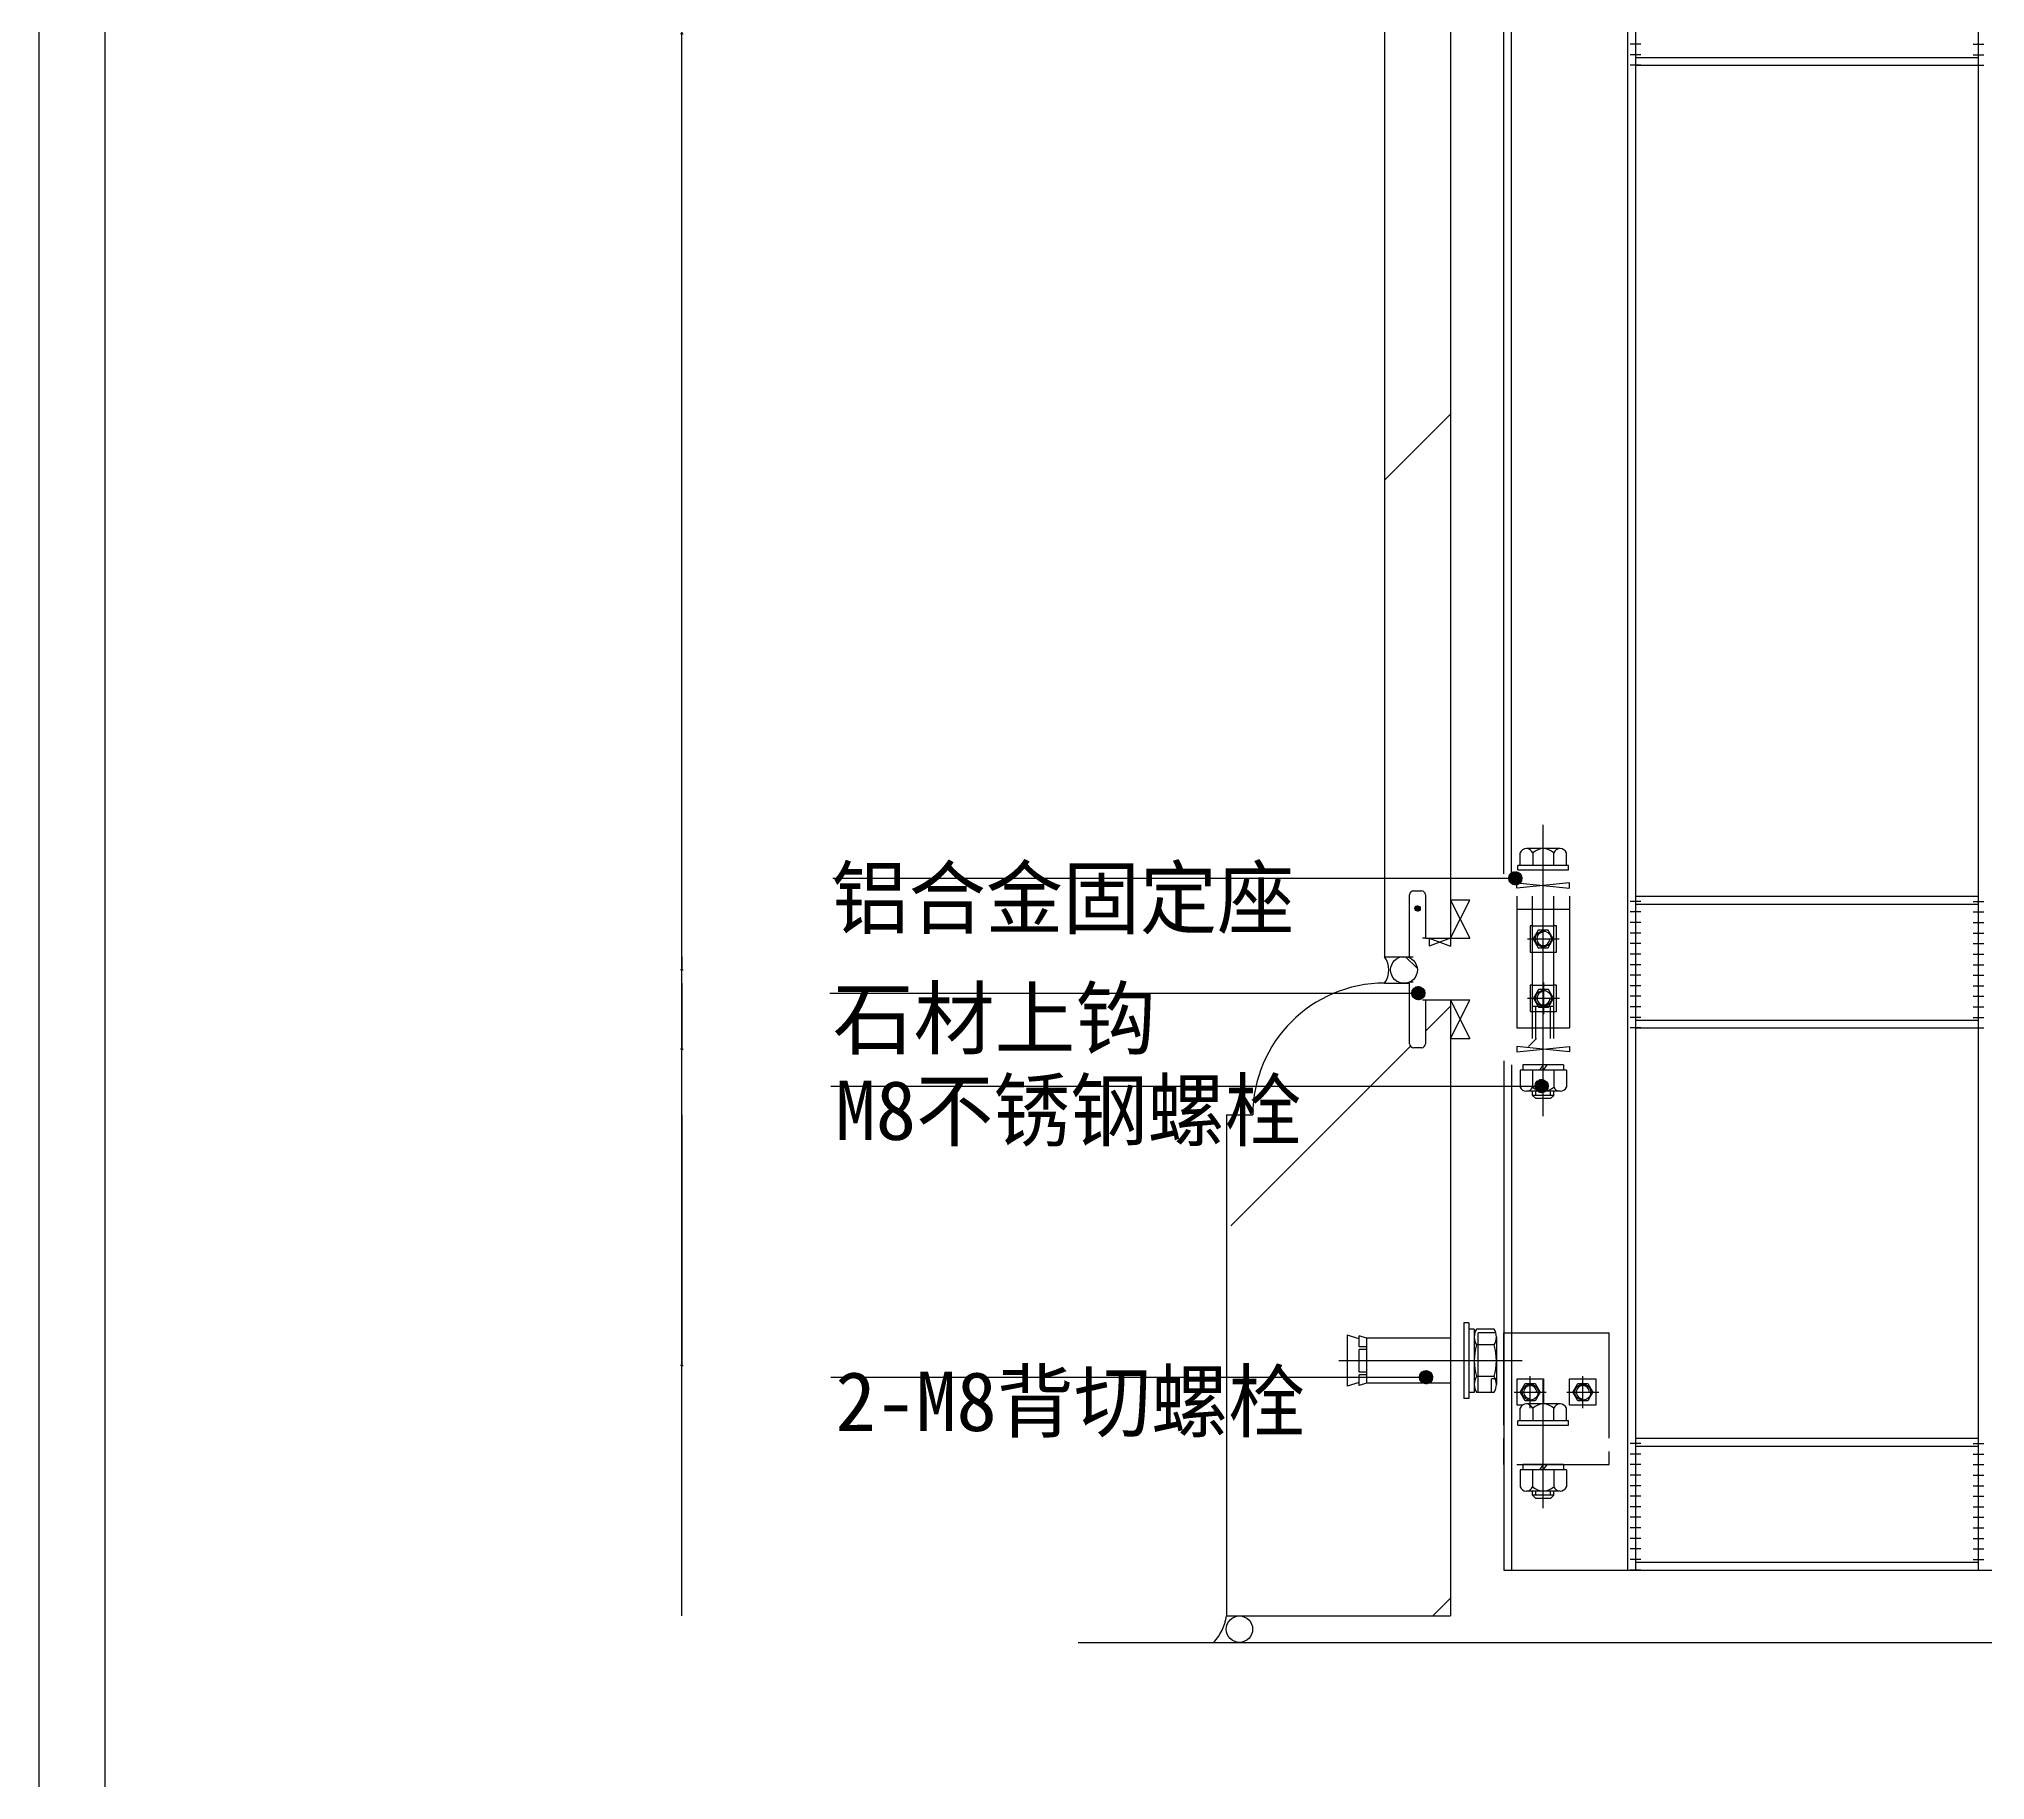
# Model space of a CAD drawing. Header units: metres. Extents: x 671 to 2156, y -8235 to -6135.
# Drawn here: x 671 to 1409, y -7843 to -7183 of the extents above; entities that cross this region are included whole.
import ezdxf

# ---------------------------------------------------------------- set-up
doc = ezdxf.new("R2010")
doc.units = ezdxf.units.M
for name, color, linetype in [('ASHADE', 1, 'Continuous'), ('图层1', 8, 'Continuous'), ('图框', 5, 'Continuous'), ('外形', 3, 'Continuous'), ('文字标注1', 4, 'Continuous'), ('轴线', 6, 'Continuous')]:
    doc.layers.add(name, color=color, linetype=linetype)
doc.dimstyles.get("Standard").update_dxf_attribs({"dimtxt": 2.5, "dimasz": 2.5, "dimexe": 1.25, "dimexo": 0.625, "dimtad": 1, "dimcen": 2.5, "dimazin": 3, "dimtfac": 1, "dimtmove": 0, "dimatfit": 3})

# ---------------------------------------------------------------- blocks, each defined once
blk = doc.blocks.new('_CLOSEDFILLED')
at = {"color": 0, "linetype": 'BYBLOCK'}
blk.add_solid([(-1, 0.2), (0, 0), (-1, -0.2)], dxfattribs=at)
blk = doc.blocks.new('*D22')
for p, q in [((914.37, -6780.99), (914.37, -7155.99)), ((914.12, -7155.99), (913.87, -7155.99)), ((914.37, -7530.99), (914.37, -7155.99)), ((914.37, -7155.99), (914.37, -7155.99)), ((914.62, -7155.99), (914.87, -7155.99))]:
    blk.add_line(p, q)
at = {"layer": 'Defpoints'}
for p in [(914.37, -6780.99), (914.37, -7155.99), (914.37, -7530.99)]:
    blk.add_point(p, dxfattribs=at)
at = {"xscale": 0.25, "yscale": 0.25}
blk.add_blockref('_CLOSEDFILLED', (914.37, -7155.99), dxfattribs=at)
at = {"xscale": 0.25, "yscale": 0.25, "rotation": 180}
blk.add_blockref('_CLOSEDFILLED', (914.37, -7155.99), dxfattribs=at)
at = {"insert": (914.37, -7154.865), "char_height": 1, "attachment_point": 5}
blk.add_mtext('0', dxfattribs=at)
blk = doc.blocks.new('*D23')
for p, q in [((914.12, -7535.99), (913.87, -7535.99)), ((914.37, -7530.99), (914.37, -7535.99)), ((914.37, -7540.99), (914.37, -7535.99)), ((914.37, -7535.99), (914.37, -7535.99)), ((914.62, -7535.99), (914.87, -7535.99))]:
    blk.add_line(p, q)
at = {"layer": 'Defpoints'}
for p in [(914.37, -7530.99), (914.37, -7535.99), (914.37, -7540.99)]:
    blk.add_point(p, dxfattribs=at)
at = {"xscale": 0.25, "yscale": 0.25}
blk.add_blockref('_CLOSEDFILLED', (914.37, -7535.99), dxfattribs=at)
at = {"xscale": 0.25, "yscale": 0.25, "rotation": 180}
blk.add_blockref('_CLOSEDFILLED', (914.37, -7535.99), dxfattribs=at)
at = {"insert": (914.37, -7534.865), "char_height": 1, "attachment_point": 5}
blk.add_mtext('0', dxfattribs=at)
blk = doc.blocks.new('*D24')
for p, q in [((914.37, -7540.99), (914.37, -7565.99)), ((914.12, -7565.99), (913.87, -7565.99)), ((914.37, -7590.99), (914.37, -7565.99)), ((914.37, -7565.99), (914.37, -7565.99)), ((914.62, -7565.99), (914.87, -7565.99))]:
    blk.add_line(p, q)
at = {"layer": 'Defpoints'}
for p in [(914.37, -7540.99), (914.37, -7565.99), (914.37, -7590.99)]:
    blk.add_point(p, dxfattribs=at)
at = {"xscale": 0.25, "yscale": 0.25}
blk.add_blockref('_CLOSEDFILLED', (914.37, -7565.99), dxfattribs=at)
at = {"xscale": 0.25, "yscale": 0.25, "rotation": 180}
blk.add_blockref('_CLOSEDFILLED', (914.37, -7565.99), dxfattribs=at)
at = {"insert": (914.37, -7564.865), "char_height": 1, "attachment_point": 5}
blk.add_mtext('0', dxfattribs=at)
blk = doc.blocks.new('*D25')
for p, q in [((914.37, -7590.99), (914.37, -7685.99)), ((914.12, -7685.99), (913.87, -7685.99)), ((914.37, -7780.99), (914.37, -7685.99)), ((914.37, -7685.99), (914.37, -7685.99)), ((914.62, -7685.99), (914.87, -7685.99))]:
    blk.add_line(p, q)
at = {"layer": 'Defpoints'}
for p in [(914.37, -7590.99), (914.37, -7685.99), (914.37, -7780.99)]:
    blk.add_point(p, dxfattribs=at)
at = {"xscale": 0.25, "yscale": 0.25}
blk.add_blockref('_CLOSEDFILLED', (914.37, -7685.99), dxfattribs=at)
at = {"xscale": 0.25, "yscale": 0.25, "rotation": 180}
blk.add_blockref('_CLOSEDFILLED', (914.37, -7685.99), dxfattribs=at)
at = {"insert": (914.37, -7684.865), "char_height": 1, "attachment_point": 5}
blk.add_mtext('0', dxfattribs=at)
blk = doc.blocks.new('*D26')
for p, q in [((914.37, -6580.99), (914.37, -7180.99)), ((914.12, -7180.99), (913.87, -7180.99)), ((914.37, -7780.99), (914.37, -7180.99)), ((914.37, -7180.99), (914.37, -7180.99)), ((914.62, -7180.99), (914.87, -7180.99))]:
    blk.add_line(p, q)
at = {"layer": 'Defpoints'}
for p in [(914.37, -6580.99), (914.37, -7180.99), (914.37, -7780.99)]:
    blk.add_point(p, dxfattribs=at)
at = {"xscale": 0.25, "yscale": 0.25}
blk.add_blockref('_CLOSEDFILLED', (914.37, -7180.99), dxfattribs=at)
at = {"xscale": 0.25, "yscale": 0.25, "rotation": 180}
blk.add_blockref('_CLOSEDFILLED', (914.37, -7180.99), dxfattribs=at)
at = {"insert": (914.37, -7179.865), "char_height": 1, "attachment_point": 5}
blk.add_mtext('0', dxfattribs=at)

msp = doc.modelspace()

# ---------------------------------------------------------------- hatches: boundary and pattern name
at = {"layer": 'ASHADE'}
h = msp.add_hatch(dxfattribs=at)
h.set_pattern_fill('SOLID')
h.paths.add_polyline_path([(1228.13, -7501.22, 1), (1233.13, -7501.22, 1)])
h = msp.add_hatch(dxfattribs=at)
h.set_pattern_fill('SOLID')
h.paths.add_polyline_path([(1192.53, -7512.69, 1), (1194.53, -7512.69, 1)])
h = msp.add_hatch(dxfattribs=at)
h.set_pattern_fill('SOLID')
h.paths.add_polyline_path([(1191.31, -7544.78, 1), (1196.31, -7544.78, 1)])
h = msp.add_hatch(dxfattribs=at)
h.set_pattern_fill('SOLID')
h.paths.add_polyline_path([(1238.07, -7580.03, 1), (1243.07, -7580.03, 1)])
h = msp.add_hatch(dxfattribs=at)
h.set_pattern_fill('SOLID')
h.paths.add_polyline_path([(1194.23, -7690.45, 1), (1199.23, -7690.45, 1)])
at = {"layer": '图层1'}
h = msp.add_hatch(dxfattribs=at)
h.set_pattern_fill('ANSI33', scale=50)
h.paths.add_polyline_path([(1181.01, -7530.99), (1190.51, -7530.99), (1190.51, -7507.49, -0.41), (1192.01, -7505.99), (1195.01, -7505.99, -0.41), (1196.51, -7507.49), (1196.51, -7523.99), (1206.01, -7523.99), (1206.01, -6816.81), (1196.51, -6816.81), (1196.51, -6833.31, -0.41), (1195.01, -6834.81), (1192.01, -6834.81, -0.41), (1190.51, -6833.31), (1190.51, -6780.99), (1181.01, -6780.99)])
h = msp.add_hatch(dxfattribs=at)
h.set_pattern_fill('AR-SAND')
h.paths.add_polyline_path([(1192.01, -7505.99, 0.41), (1190.51, -7507.49), (1190.51, -7523.99), (1191.4, -7523.99), (1191.4, -7512.32, -0.6), (1192.65, -7509.99), (1194.15, -7509.99, -0.6), (1195.4, -7512.32), (1195.4, -7523.99), (1196.51, -7523.99), (1196.51, -7507.49, 0.41), (1195.01, -7505.99)])
h = msp.add_hatch(dxfattribs=at)
h.set_pattern_fill('ANSI31', scale=20)
h.paths.add_polyline_path([(1251.2, -7507.99, -0.41), (1253.2, -7509.99), (1253.2, -7514.99), (1256.2, -7514.99), (1256.2, -7509.99, 0.41), (1251.2, -7504.99), (1241.2, -7504.99), (1241.2, -7507.99)])
h.paths.add_polyline_path([(1231.2, -7504.99, 0.41), (1226.2, -7509.99), (1226.2, -7559.99, 0.41), (1231.2, -7564.99), (1241.2, -7564.99), (1241.2, -7561.99), (1231.2, -7561.99, -0.41), (1229.2, -7559.99), (1229.2, -7509.99, -0.41), (1231.2, -7507.99), (1241.2, -7507.99), (1241.2, -7504.99)])
h.paths.add_polyline_path([(1251.2, -7564.99, 0.41), (1256.2, -7559.99), (1256.2, -7554.99), (1253.2, -7554.99), (1253.2, -7559.99, -0.41), (1251.2, -7561.99), (1241.2, -7561.99), (1241.2, -7564.99)])
h = msp.add_hatch(dxfattribs=at)
h.set_pattern_fill('AR-SAND')
h.paths.add_polyline_path([(1187.58, -7530.99), (1181.01, -7530.99, -0.32), (1181.01, -7540.99), (1187.58, -7540.99, -0.37), (1183.31, -7535.99, -0.37)])
h = msp.add_hatch(dxfattribs=at)
h.set_pattern_fill('ANSI37', scale=26.65)
h.paths.add_polyline_path([(1183.31, -7535.99, 1), (1193.44, -7535.99, 1)])
h = msp.add_hatch(dxfattribs=at)
h.set_pattern_fill('ANSI33', scale=50)
h.paths.add_polyline_path([(1206.01, -7547.49), (1196.51, -7547.49), (1196.51, -7563.99, -0.41), (1195.01, -7565.49), (1192.01, -7565.49, -0.41), (1190.51, -7563.99), (1190.51, -7540.99), (1181.01, -7540.99, 0.41), (1131.01, -7590.99), (1121.01, -7590.99), (1121.01, -7780.99), (1206.01, -7780.99), (1206.01, -7692.76), (1174.15, -7692.76), (1171.42, -7693.59), (1171.42, -7692.5), (1166.75, -7693.9), (1166.75, -7674.47), (1171.42, -7675.87), (1171.42, -7674.79), (1174.15, -7675.61), (1206.01, -7675.61), (1206.01, -7663.6)])
h = msp.add_hatch(dxfattribs=at)
h.set_pattern_fill('AR-SAND')
h.paths.add_polyline_path([(1191.4, -7540.99, -0.41), (1191.9, -7540.49), (1190.51, -7540.49), (1190.51, -7563.99, 0.41), (1192.01, -7565.49), (1195.01, -7565.49, 0.41), (1196.51, -7563.99), (1196.51, -7547.49), (1195.4, -7547.49), (1195.4, -7559.16, -0.6), (1194.15, -7561.49), (1192.65, -7561.49, -0.6), (1191.4, -7559.16)])
h = msp.add_hatch(dxfattribs=at)
h.set_pattern_fill('ANSI31', scale=30)
h.paths.add_polyline_path([(1274.53, -7718.58, 0.41), (1276.2, -7716.91), (1276.2, -7713.58), (1226.2, -7713.58), (1226.2, -7763.58), (1229.53, -7763.58, 0.41), (1231.2, -7761.91), (1231.2, -7724.08, -0.41), (1236.7, -7718.58)])
h = msp.add_hatch(dxfattribs=at)
h.set_pattern_fill('AR-SAND')
h.paths.add_polyline_path([(1120.94, -7785.99, -0.41), (1125.94, -7780.99), (1121.01, -7780.99, -0.14), (1116.22, -7790.99), (1125.94, -7790.99, -0.41)])
h = msp.add_hatch(dxfattribs=at)
h.set_pattern_fill('ANSI37', scale=25)
h.paths.add_polyline_path([(1130.94, -7785.99, 1), (1120.94, -7785.99, 1)])
h = msp.add_hatch(dxfattribs=at)
h.set_pattern_fill('ANSI31', scale=150)
h.paths.add_polyline_path([(1862.51, -7790.99), (1064.7, -7790.99), (1064.7, -7833.01), (1862.51, -7833.01)])

# ---------------------------------------------------------------- linework, layer by layer
for p, q in [((1232.4, -7496.39), (1232.4, -7491.59)), ((1247.6, -7489.99), (1234.8, -7489.99)), ((1250, -7496.39), (1250, -7491.59)), ((1231.6, -7497.99), (1231.6, -7496.39)), ((1231.6, -7497.99), (1250.8, -7497.99)), ((1251.2, -7502.99), (1231.2, -7504.99)), ((1231.2, -7502.99), (1251.2, -7504.99)), ((1231.2, -7504.99), (1231.2, -7502.99)), ((1231.2, -7507.99), (1231.2, -7557.99)), ((1237.18, -7561.99), (1237.18, -7507.99)), ((1245.18, -7561.99), (1245.18, -7507.99)), ((1251.2, -7504.99), (1251.2, -7502.99)), ((1251.2, -7507.99), (1251.2, -7557.99)), ((1206.01, -7523.99), (1213.4, -7509.49)), ((1206.01, -7509.49), (1213.4, -7523.99)), ((1213.4, -7509.49), (1206.01, -7509.49)), ((1231.2, -7512.99), (1237.18, -7512.99)), ((1245.18, -7512.99), (1251.2, -7512.99)), ((1196.51, -7523.99), (1195.4, -7523.99)), ((1197.9, -7523.99), (1206.01, -7526.99)), ((1206.01, -7523.99), (1197.9, -7526.99)), ((1197.9, -7523.99), (1197.9, -7526.99)), ((1206.01, -7523.99), (1213.4, -7523.99)), ((1206.01, -7523.99), (1206.01, -7526.99)), ((1206.01, -7561.99), (1213.4, -7547.49)), ((1206.01, -7547.49), (1213.4, -7561.99)), ((1213.4, -7547.49), (1206.01, -7547.49)), ((1237.18, -7549.73), (1245.18, -7549.73)), ((1238.38, -7561.99), (1238.38, -7549.73)), ((1243.98, -7561.99), (1243.98, -7549.73)), ((1231.2, -7557.99), (1237.18, -7557.99)), ((1245.18, -7557.99), (1251.2, -7557.99)), ((1206.01, -7561.99), (1213.4, -7561.99)), ((1231.2, -7566.99), (1251.2, -7564.99)), ((1251.2, -7566.99), (1231.2, -7564.99)), ((1231.2, -7564.99), (1231.2, -7566.99)), ((1251.2, -7564.99), (1251.2, -7566.99)), ((1249.98, -7573.99), (1232.38, -7573.99)), ((1232.38, -7573.99), (1232.38, -7580.39)), ((1248.9, -7571.99), (1233.46, -7571.99)), ((1233.46, -7571.99), (1233.46, -7573.99)), ((1248.9, -7573.99), (1233.46, -7573.99)), ((1237.18, -7573.99), (1237.18, -7580.39)), ((1241.2, -7571.99), (1239.78, -7573.99)), ((1242.61, -7571.99), (1241.19, -7573.99)), ((1245.18, -7573.99), (1245.18, -7580.39)), ((1248.9, -7571.99), (1248.9, -7573.99)), ((1249.98, -7573.99), (1249.98, -7580.39)), ((1247.58, -7581.99), (1234.78, -7581.99)), ((1237.18, -7583.59), (1237.18, -7581.99)), ((1238.38, -7583.59), (1238.38, -7581.99)), ((1243.98, -7583.59), (1243.98, -7581.99)), ((1245.18, -7583.59), (1245.18, -7581.99)), ((1237.18, -7583.59), (1238.38, -7584.79)), ((1245.18, -7583.59), (1237.18, -7583.59)), ((1243.98, -7584.79), (1238.38, -7584.79)), ((1243.98, -7584.79), (1245.18, -7583.59)), ((1211.01, -7669.88), (1211.01, -7698.5)), ((1213.01, -7669.88), (1211.01, -7669.88)), ((1213.01, -7669.88), (1213.01, -7698.5)), ((1166.75, -7674.47), (1166.75, -7693.9)), ((1171.42, -7675.87), (1166.75, -7674.47)), ((1171.42, -7678.86), (1171.42, -7674.79)), ((1174.15, -7675.61), (1171.42, -7674.79)), ((1206.01, -7675.61), (1174.15, -7675.61)), ((1174.15, -7675.61), (1174.15, -7692.76)), ((1215.01, -7672.2), (1213.01, -7672.2)), ((1215.01, -7672.2), (1215.01, -7696.18)), ((1222.55, -7672.2), (1215.88, -7672.2)), ((1222.55, -7678.19), (1215.88, -7678.19)), ((1223.41, -7675.2), (1223.41, -7693.18)), ((1174.15, -7678.86), (1171.42, -7678.86)), ((1171.42, -7688.48), (1171.42, -7679.9)), ((1174.15, -7679.9), (1171.42, -7679.9)), ((1171.42, -7692.5), (1166.75, -7693.9)), ((1174.15, -7688.48), (1171.42, -7688.48)), ((1171.42, -7693.59), (1171.42, -7689.52)), ((1174.15, -7689.52), (1171.42, -7689.52)), ((1174.15, -7692.76), (1171.42, -7693.59)), ((1206.01, -7692.76), (1174.15, -7692.76)), ((1222.55, -7690.18), (1215.88, -7690.18)), ((1221.58, -7696.18), (1221.58, -7691.1)), ((1223.41, -7691.1), (1221.58, -7691.1)), ((1213.01, -7698.5), (1211.01, -7698.5)), ((1215.01, -7696.18), (1213.01, -7696.18)), ((1222.55, -7696.18), (1215.88, -7696.18)), ((1231.6, -7708.6), (1231.6, -7707)), ((1232.4, -7707), (1232.4, -7702.2)), ((1247.6, -7700.6), (1234.8, -7700.6)), ((1250, -7707), (1250, -7702.2)), ((1231.6, -7708.6), (1250.8, -7708.6)), ((1232.38, -7725.6), (1232.38, -7732)), ((1249.98, -7725.6), (1232.38, -7725.6)), ((1248.9, -7723.6), (1233.46, -7723.6)), ((1233.46, -7723.6), (1233.46, -7725.6)), ((1248.9, -7725.6), (1233.46, -7725.6)), ((1237.18, -7725.6), (1237.18, -7732)), ((1241.2, -7723.6), (1239.78, -7725.6)), ((1242.61, -7723.6), (1241.19, -7725.6)), ((1245.18, -7725.6), (1245.18, -7732)), ((1248.9, -7723.6), (1248.9, -7725.6)), ((1249.98, -7725.6), (1249.98, -7732)), ((1247.58, -7733.6), (1234.78, -7733.6)), ((1237.18, -7735.2), (1237.18, -7733.6)), ((1245.18, -7735.2), (1237.18, -7735.2)), ((1237.18, -7735.2), (1238.38, -7736.4)), ((1238.38, -7735.2), (1238.38, -7733.6)), ((1243.98, -7736.4), (1238.38, -7736.4)), ((1243.98, -7735.2), (1243.98, -7733.6)), ((1243.98, -7736.4), (1245.18, -7735.2)), ((1245.18, -7735.2), (1245.18, -7733.6))]:
    msp.add_line(p, q)
for points in [[(1245.2, -7496.39), (1245.2, -7491.59, 0.4), (1237.2, -7491.59), (1237.2, -7496.39)], [(1232.38, -7580.39, 0.67), (1237.18, -7580.39, 0.4), (1245.18, -7580.39, 0.67), (1249.98, -7580.39)], [(1245.2, -7707), (1245.2, -7702.2, 0.4), (1237.2, -7702.2), (1237.2, -7707)], [(1232.38, -7732, 0.67), (1237.18, -7732, 0.4), (1245.18, -7732, 0.67), (1249.98, -7732)]]:
    msp.add_lwpolyline(points, format="xyb")
for points in [[(1250.8, -7497.99), (1250.8, -7496.39), (1231.6, -7496.39)], [(1237.18, -7519.24), (1236.2, -7519.24), (1236.2, -7529.24), (1237.18, -7529.24)], [(1245.18, -7529.24), (1246.2, -7529.24), (1246.2, -7519.24), (1245.18, -7519.24)], [(1237.24, -7541.74), (1236.26, -7541.74), (1236.26, -7551.74), (1237.24, -7551.74)], [(1245.24, -7551.74), (1246.26, -7551.74), (1246.26, -7541.74), (1245.24, -7541.74)], [(1250.8, -7708.6), (1250.8, -7707), (1231.6, -7707)]]:
    msp.add_lwpolyline(points)
for centre, radius in [((1188.37, -7535.99), 5.06), ((1236.26, -7696.1), 3), ((1256.2, -7696.1), 3), ((1125.94, -7785.99), 5)]:
    msp.add_circle(centre, radius)
for centre, radius, start, end in [((1234.8, -7492.59), 2.6, 22.62, 157.38), ((1247.6, -7492.59), 2.6, 22.62, 157.38), ((1174.06, -7535.99), 8.57, 324.31, 35.69), ((1220.65, -7675.2), 5.63, 147.86, 212.14), ((1236.26, -7684.19), 21.24, 163.61, 196.39), ((1217.78, -7675.2), 5.63, 327.86, 32.14), ((1202.17, -7684.19), 21.24, 343.61, 16.39), ((1220.65, -7693.18), 5.63, 147.86, 212.14), ((1217.78, -7693.18), 5.63, 327.86, 32.14), ((1222.55, -7690.18), 0, 180, 244.27), ((1234.8, -7703.2), 2.6, 22.62, 157.38), ((1247.6, -7703.2), 2.6, 22.62, 157.38), ((1101.53, -7777.8), 19.74, 318.05, 350.68)]:
    msp.add_arc(centre, radius, start, end)
at = {"layer": 'ASHADE'}
for p, q in [((971.73, -7501.22), (1230.63, -7501.22)), ((970.5, -7544.78), (1193.81, -7544.78)), ((970.94, -7580.03), (1240.57, -7580.03)), ((1226.2, -7673.6), (1266.2, -7673.6)), ((1226.2, -7708.6), (1226.2, -7673.6)), ((1266.2, -7713.58), (1266.2, -7673.6)), ((970.94, -7690.45), (1196.73, -7690.45)), ((1226.2, -7723.6), (1226.2, -7713.6)), ((1266.2, -7723.6), (1266.2, -7718.6)), ((1231.22, -7723.6), (1266.2, -7723.6))]:
    msp.add_line(p, q, dxfattribs=at)
for centre, radius in [((1230.63, -7501.22), 2.5), ((1193.53, -7512.69), 1), ((1193.81, -7544.78), 2.5), ((1240.57, -7580.03), 2.5), ((1196.73, -7690.45), 2.5)]:
    msp.add_circle(centre, radius, dxfattribs=at)
for centre in [(1236.26, -7696.1), (1256.2, -7696.1)]:
    msp.add_arc(centre, 2.5, 0, 270, dxfattribs=at)
at = {"layer": '图层1'}
for p, q in [((670.51, -6134.75), (670.51, -8234.75)), ((1229.2, -7499.49), (1229.2, -6830.99)), ((1273.2, -6830.99), (1273.2, -7763.58)), ((1278.2, -7184.91), (1274.2, -7184.91)), ((1278.2, -7188.91), (1274.2, -7188.91)), ((1276.2, -7189.91), (1406.31, -7189.91)), ((1404.31, -7184.91), (1408.31, -7184.91)), ((1404.31, -7188.91), (1408.31, -7188.91)), ((1278.2, -7192.91), (1274.2, -7192.91)), ((1404.31, -7192.91), (1408.31, -7192.91)), ((1237.18, -7512.99), (1245.18, -7512.99)), ((1278.2, -7509.99), (1274.2, -7509.99)), ((1278.2, -7513.99), (1274.2, -7513.99)), ((1276.2, -7510.99), (1406.31, -7510.99)), ((1404.31, -7509.99), (1408.31, -7509.99)), ((1404.31, -7513.99), (1408.31, -7513.99)), ((1237.18, -7519.24), (1245.18, -7519.24)), ((1278.2, -7517.99), (1274.2, -7517.99)), ((1278.2, -7521.99), (1274.2, -7521.99)), ((1404.31, -7517.99), (1408.31, -7517.99)), ((1404.31, -7521.99), (1408.31, -7521.99)), ((1237.18, -7529.24), (1245.18, -7529.24)), ((1278.2, -7525.99), (1274.2, -7525.99)), ((1278.2, -7529.99), (1274.2, -7529.99)), ((1404.31, -7525.99), (1408.31, -7525.99)), ((1404.31, -7529.99), (1408.31, -7529.99)), ((1190.51, -7530.99), (1191.9, -7530.99)), ((1278.2, -7533.99), (1274.2, -7533.99)), ((1278.2, -7537.99), (1274.2, -7537.99)), ((1404.31, -7533.99), (1408.31, -7533.99)), ((1404.31, -7537.99), (1408.31, -7537.99)), ((1190.51, -7540.49), (1191.9, -7540.49)), ((1237.24, -7541.74), (1245.24, -7541.74)), ((1278.2, -7541.99), (1274.2, -7541.99)), ((1404.31, -7541.99), (1408.31, -7541.99)), ((1196.51, -7547.49), (1195.4, -7547.49)), ((1237.24, -7551.74), (1245.24, -7551.74)), ((1278.2, -7545.99), (1274.2, -7545.99)), ((1278.2, -7549.99), (1274.2, -7549.99)), ((1404.31, -7545.99), (1408.31, -7545.99)), ((1404.31, -7549.99), (1408.31, -7549.99)), ((1237.18, -7557.99), (1245.18, -7557.99)), ((1278.2, -7553.99), (1274.2, -7553.99)), ((1278.2, -7557.99), (1274.2, -7557.99)), ((1276.2, -7554.99), (1406.31, -7554.99)), ((1404.31, -7553.99), (1408.31, -7553.99)), ((1404.31, -7557.99), (1408.31, -7557.99)), ((1229.2, -7571.98), (1229.2, -7763.58)), ((1216.51, -7696.18), (1216.51, -7673.6)), ((1223.19, -7673.6), (1216.51, -7673.6)), ((1226.2, -7708.6), (1226.2, -7713.6)), ((1278.2, -7715.58), (1274.2, -7715.58)), ((1278.2, -7719.58), (1274.2, -7719.58)), ((1276.2, -7716.58), (1406.31, -7716.58)), ((1404.31, -7715.58), (1408.31, -7715.58)), ((1404.31, -7719.58), (1408.31, -7719.58)), ((1278.2, -7723.58), (1274.2, -7723.58)), ((1278.2, -7727.58), (1274.2, -7727.58)), ((1404.31, -7723.58), (1408.31, -7723.58)), ((1404.31, -7727.58), (1408.31, -7727.58)), ((1278.2, -7731.58), (1274.2, -7731.58)), ((1278.2, -7735.58), (1274.2, -7735.58)), ((1404.31, -7731.58), (1408.31, -7731.58)), ((1404.31, -7735.58), (1408.31, -7735.58)), ((1278.2, -7739.58), (1274.2, -7739.58)), ((1278.2, -7743.58), (1274.2, -7743.58)), ((1404.31, -7739.58), (1408.31, -7739.58)), ((1404.31, -7743.58), (1408.31, -7743.58)), ((1278.2, -7747.58), (1274.2, -7747.58)), ((1278.2, -7751.58), (1274.2, -7751.58)), ((1404.31, -7747.58), (1408.31, -7747.58)), ((1404.31, -7751.58), (1408.31, -7751.58)), ((1278.2, -7755.58), (1274.2, -7755.58)), ((1404.31, -7755.58), (1408.31, -7755.58)), ((1278.2, -7759.58), (1274.2, -7759.58)), ((1278.2, -7763.58), (1274.2, -7763.58)), ((1276.2, -7760.58), (1406.31, -7760.58)), ((1404.31, -7759.58), (1408.31, -7759.58)), ((1404.31, -7763.58), (1408.31, -7763.58))]:
    msp.add_line(p, q, dxfattribs=at)
for points in [[(1239.29, -7520.93), (1237.37, -7524.24), (1239.29, -7527.55), (1243.11, -7527.55), (1245.02, -7524.24), (1243.11, -7520.93)], [(1239.35, -7543.43), (1237.44, -7546.74), (1239.35, -7550.05), (1243.17, -7550.05), (1245.08, -7546.74), (1243.17, -7543.43)]]:
    msp.add_lwpolyline(points, close=True, dxfattribs=at)
for centre in [(1241.2, -7524.24), (1241.26, -7546.74)]:
    msp.add_circle(centre, 3, dxfattribs=at)
for centre in [(1241.2, -7524.24), (1241.26, -7546.74)]:
    msp.add_arc(centre, 2.5, 90, 0, dxfattribs=at)
at = {"layer": '图框'}
msp.add_line((695.51, -6159.75), (695.51, -8209.75), dxfattribs=at)
at = {"layer": '外形'}
for p, q in [((1181.01, -6780.99), (1181.01, -7530.99)), ((1206.01, -6813.81), (1206.01, -7523.99)), ((1190.51, -7530.99), (1190.51, -7507.49)), ((1192.01, -7505.99), (1195.01, -7505.99)), ((1196.51, -7507.49), (1196.51, -7523.99)), ((1196.51, -7523.99), (1206.01, -7523.99)), ((1181.01, -7530.99), (1190.51, -7530.99)), ((1181.01, -7540.99), (1190.51, -7540.99)), ((1190.51, -7563.99), (1190.51, -7540.99)), ((1206.01, -7547.49), (1196.51, -7547.49)), ((1196.51, -7547.49), (1196.51, -7563.99)), ((1206.01, -7547.49), (1206.01, -7780.99)), ((1195.01, -7565.49), (1192.01, -7565.49)), ((1121.01, -7590.99), (1121.01, -7780.99)), ((1121.01, -7590.99), (1131.01, -7590.99)), ((1121.01, -7780.99), (1206.01, -7780.99)), ((1064.7, -7790.99), (1862.51, -7790.99))]:
    msp.add_line(p, q, dxfattribs=at)
for centre, radius, start, end in [((1192.01, -7507.49), 1.5, 90, 180), ((1195.01, -7507.49), 1.5, 0, 90), ((1181.01, -7590.99), 50, 90, 180), ((1192.01, -7563.99), 1.5, 180, 270), ((1195.01, -7563.99), 1.5, 270, 0)]:
    msp.add_arc(centre, radius, start, end, dxfattribs=at)
at = {"layer": '文字标注1'}
for p, q in [((1406.31, -7763.58), (1406.31, -6620.99)), ((1276.2, -6830.99), (1276.2, -7763.58)), ((1226.2, -7499.49), (1226.2, -6877.31)), ((1276.2, -7192.91), (1406.31, -7192.91)), ((1276.2, -7507.99), (1406.31, -7507.99)), ((1276.2, -7557.99), (1406.31, -7557.99)), ((1226.2, -7570.49), (1226.2, -7708.6)), ((1231.26, -7701.1), (1231.26, -7691.1)), ((1231.26, -7691.1), (1241.26, -7691.1)), ((1241.26, -7691.1), (1241.26, -7700.6)), ((1251.2, -7691.1), (1261.2, -7691.1)), ((1251.2, -7701.1), (1251.2, -7691.1)), ((1261.2, -7691.1), (1261.2, -7701.1)), ((1233.27, -7701.1), (1231.26, -7701.1)), ((1261.2, -7701.1), (1251.2, -7701.1)), ((1226.2, -7713.6), (1226.2, -7763.58)), ((1276.2, -7713.58), (1406.31, -7713.58)), ((1226.2, -7763.58), (1506.31, -7763.58))]:
    msp.add_line(p, q, dxfattribs=at)
for points in [[(1234.35, -7699.41), (1232.44, -7696.1), (1234.35, -7692.79), (1238.17, -7692.79), (1240.08, -7696.1), (1238.17, -7699.41)], [(1254.29, -7699.41), (1252.37, -7696.1), (1254.29, -7692.79), (1258.11, -7692.79), (1260.02, -7696.1), (1258.11, -7699.41)]]:
    msp.add_lwpolyline(points, close=True, dxfattribs=at)
at = {"layer": '轴线'}
for p, q in [((1241.2, -7591.44), (1241.2, -7480.99)), ((1235.16, -7524.24), (1247.24, -7524.24)), ((1241.26, -7540.7), (1241.26, -7552.78)), ((1235.22, -7546.74), (1247.3, -7546.74)), ((1233.26, -7684.19), (1163.59, -7684.19)), ((1236.26, -7702.15), (1236.26, -7690.06)), ((1241.2, -7740.07), (1241.2, -7691.6)), ((1256.2, -7702.15), (1256.2, -7690.06)), ((1230.22, -7696.1), (1242.3, -7696.1)), ((1250.16, -7696.1), (1262.24, -7696.1))]:
    msp.add_line(p, q, dxfattribs=at)

# ---------------------------------------------------------------- texts
at = {"layer": 'ASHADE', "char_height": 22.5, "attachment_point": 1}
for s, insert in [('铝合金固定座', (971.23, -7497.44)), ('{\\fSystem|b0|i0|c134|p32;石材上钩}', (971.66, -7543.12)), ('M8不锈钢螺栓', (972.67, -7577.94)), ('2-M8背切螺栓', (972.67, -7688.35))]:
    msp.add_mtext(s, dxfattribs=dict(at, insert=insert))

# ---------------------------------------------------------------- dimensions: what is measured, and where the dimension line sits
for base, p1, p2, picture, middle in [((914.37, -7180.99), (914.37, -6580.99), (914.37, -7780.99), '*D26', (914.37, -7179.865)), ((914.37, -7155.99), (914.37, -6780.99), (914.37, -7530.99), '*D22', (914.37, -7154.865)), ((914.37, -7535.99), (914.37, -7530.99), (914.37, -7540.99), '*D23', (914.37, -7534.865)), ((914.37, -7565.99), (914.37, -7540.99), (914.37, -7590.99), '*D24', (914.37, -7564.865)), ((914.37, -7685.99), (914.37, -7590.99), (914.37, -7780.99), '*D25', (914.37, -7684.865))]:
    dim = msp.add_linear_dim(base=base, p1=p1, p2=p2, dimstyle='Standard')
    dim.commit()
    dim.dimension.update_dxf_attribs({"geometry": picture, "text_midpoint": middle})

doc.saveas('drawing.dxf')
